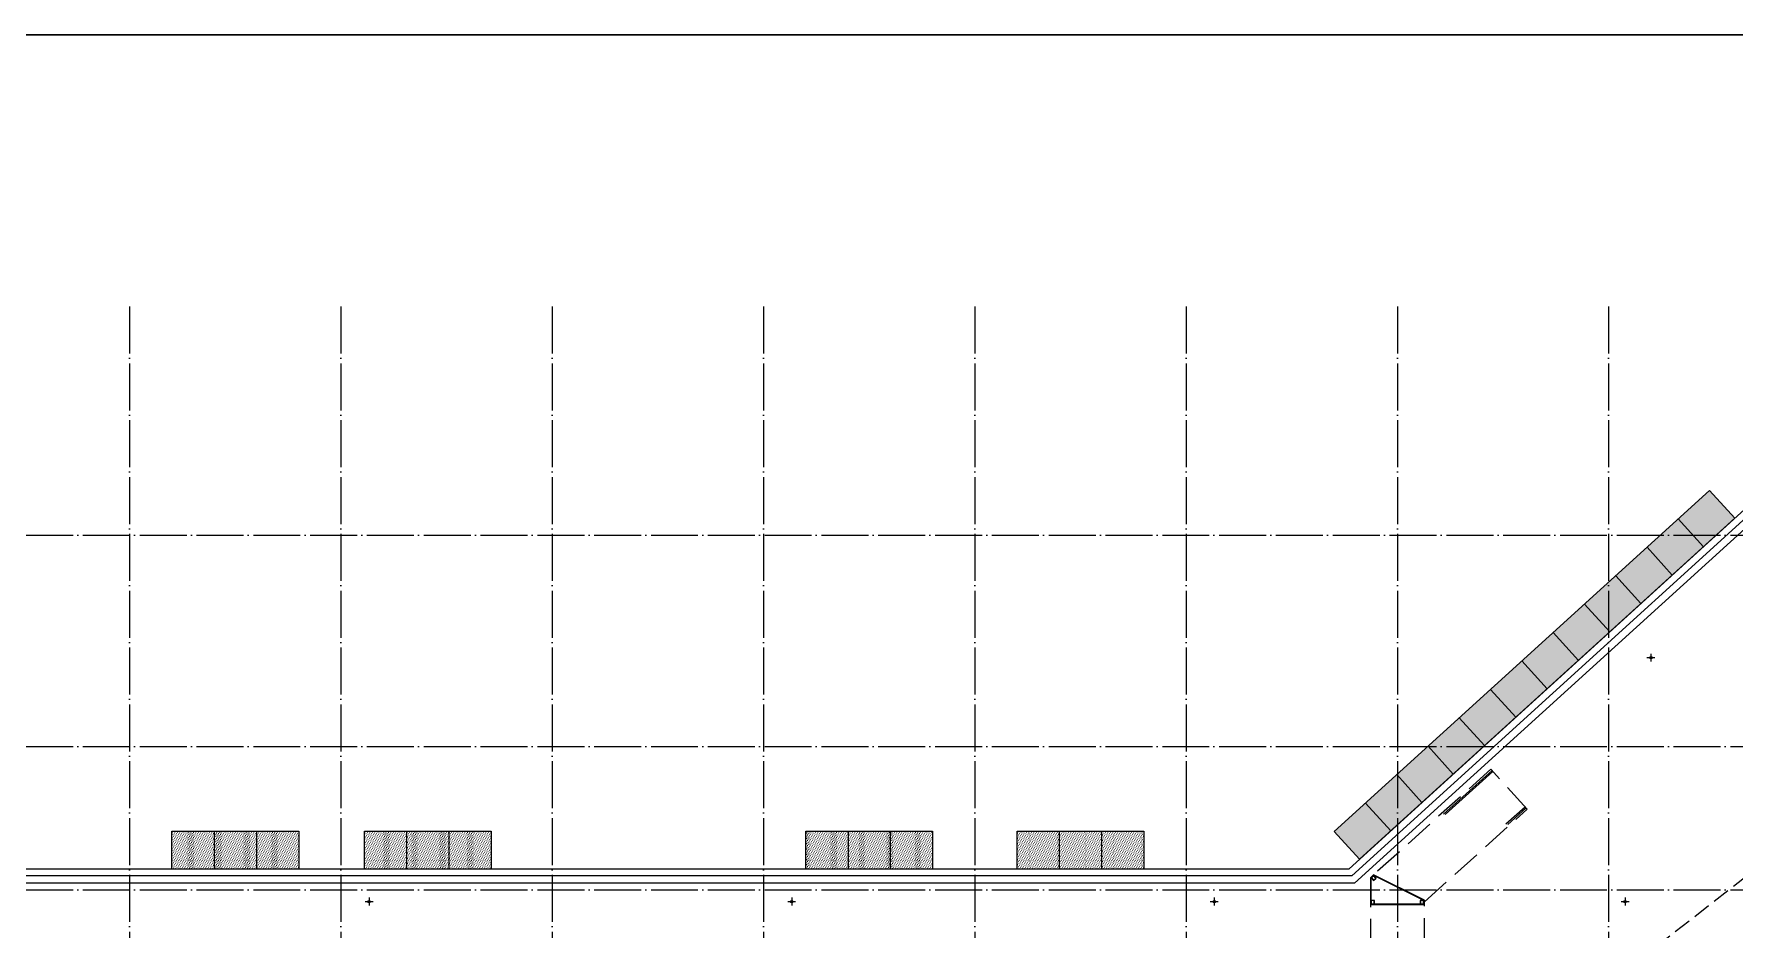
# Model space of a CAD drawing. Extents: x -288892 to 250096, y -100054 to 404668.
# Drawn here: x 10327 to 82782, y 113091 to 151238 of the extents above; entities that cross this region are included whole.
import ezdxf
from ezdxf.xclip import XClip

# ---------------------------------------------------------------- set-up
doc = ezdxf.new("R2010")
doc.units = 0
doc.header["$LTSCALE"] = 1000
doc.header["$MEASUREMENT"] = 0
for name, pattern in [('104-14# 核心筒$0$DOTE', [2.42, 2, -0.2, 0.02, -0.2]), ('X-104 14#平面$0$109 3#平面$0$DASH', [0.35, 0.25, -0.1]), ('X-104 14#平面$0$DASH', [0.35, 0.25, -0.1])]:
    doc.linetypes.add(name, pattern=pattern)
doc.layers.get('0').update_dxf_attribs({"linetype": 'CONTINUOUS'})
for name, color, linetype in [('104-14# 核心筒$0$A_AXIS-轴线', 36, '104-14# 核心筒$0$DOTE'), ('X-104 14#平面$0$A-C_玻璃幕墙', 140, 'CONTINUOUS'), ('X-104 14#平面$0$A-E_栏杆', 232, 'CONTINUOUS'), ('X-104 14#平面$0$A-O_分水线', 127, 'CONTINUOUS'), ('X-104 14#平面$0$A-O_屋面', 201, 'CONTINUOUS'), ('X-104 14#平面$0$A-SUR_吊顶', 40, 'CONTINUOUS'), ('X-104 14#平面$0$A-SUR_看线', 231, 'CONTINUOUS'), ('X-104 14#平面$0$EH_玻璃', 156, 'CONTINUOUS'), ('X-104 14#平面$0$S0-柱', 2, 'CONTINUOUS')]:
    doc.layers.add(name, color=color, linetype=linetype)
doc.layers.add('X-104 14#平面$0$04-不打印_辅助线', color=165, linetype='CONTINUOUS', plot=False)
doc.layers.get('X-104 14#平面$0$A-O_分水线').off()
pattern_1 = [(45, (0, 0), (-28.0633, 84.1899), [0, -79.375])]

# ---------------------------------------------------------------- blocks, each defined once
blk = doc.blocks.new('图框-A1+1-4')
at = {"const_width": 0.5}
blk.add_lwpolyline([(976, 584), (25, 584), (25, 10), (976, 10)], close=True, dxfattribs=at)
blk = doc.blocks.new('104-14# 核心筒')
at = {"layer": '104-14# 核心筒$0$A_AXIS-轴线'}
for p, q in [((14400, 139634), (14400, 80555)), ((23400, 139634), (23400, 80555)), ((32400, 139634), (32400, 80555)), ((41400, 139634), (41400, 80555)), ((50400, 139634), (50400, 80555)), ((59400, 139634), (59400, 80555)), ((68400, 139634), (68400, 80555)), ((77400, 139634), (77400, 80555)), ((-9370, 129900), (120260, 129900)), ((-9370, 120900), (120260, 120900)), ((-9370, 114800), (120260, 114800))]:
    blk.add_line(p, q, dxfattribs=at)
blk = doc.blocks.new('X-104 14#平面$0$ydl')
h = blk.add_hatch()
h.set_pattern_fill('ANSI31', color=8, scale=30, angle=45)
h.set_pattern_definition([(90, (0, 0), (-47.625, 1e-14), [])])
edge = h.paths.add_edge_path()
edge.add_arc((0, 0), 138, 0, 360)
for radius in [168, 138]:
    blk.add_circle((0, 0), radius)
at = {"layer": 'X-104 14#平面$0$04-不打印_辅助线'}
for p, q in [((-168, 0), (168, 0)), ((0, 168), (0, -168))]:
    blk.add_line(p, q, dxfattribs=at)
blk = doc.blocks.new('X-104 14#平面$0$d3d3d3')
for centre in [(-36698, 35585), (-91300, 25200), (-73300, 25200), (-37800, 25200)]:
    blk.add_circle(centre, 50)
at = {"layer": 'X-104 14#平面$0$A-O_分水线'}
for p in [(-36698, 35585), (-91300, 25200), (-73300, 25200), (-37800, 25200)]:
    blk.add_blockref('X-104 14#平面$0$ydl', p, dxfattribs=at)
blk = doc.blocks.new('X-104 14#平面')
at = {"layer": 'X-104 14#平面$0$EH_玻璃'}
h = blk.add_hatch(dxfattribs=at)
h.set_pattern_fill('DOTS', color=256, scale=50, angle=45)
h.set_pattern_definition(pattern_1)
h.paths.add_polyline_path([(66783, 116102), (82776, 130620), (81701, 131804), (65708, 117286)])
h = blk.add_hatch(dxfattribs=at)
h.set_pattern_fill('DOTS', color=256, scale=50, angle=45)
h.set_pattern_definition(pattern_1)
h.paths.add_polyline_path([(21602, 117300), (16200, 117300), (16200, 115700), (21602, 115700)])
h = blk.add_hatch(dxfattribs=at)
h.set_pattern_fill('DOTS', color=256, scale=50, angle=45)
h.set_pattern_definition(pattern_1)
h.paths.add_polyline_path([(29802, 117300), (24400, 117300), (24400, 115700), (29802, 115700)])
h = blk.add_hatch(dxfattribs=at)
h.set_pattern_fill('DOTS', color=256, scale=50, angle=45)
h.set_pattern_definition(pattern_1)
h.paths.add_polyline_path([(48602, 117300), (43200, 117300), (43200, 115700), (48602, 115700)])
h = blk.add_hatch(dxfattribs=at)
h.set_pattern_fill('DOTS', color=256, scale=50, angle=45)
h.set_pattern_definition(pattern_1)
h.paths.add_polyline_path([(57602, 117300), (52200, 117300), (52200, 115700), (57602, 115700)])
blk.add_lwpolyline([(67395, 115409), (67275, 115301)])
blk.add_circle((60600, 114300), 50)
at = {"layer": 'X-104 14#平面$0$04-不打印_辅助线'}
blk.add_lwpolyline([(95250, 109400), (95250, 114400), (95050, 114400), (95050, 115200), (95304, 115200), (96797, 120568), (96605, 120622), (96819, 121393), (85624, 124507), (87140, 129956), (83582, 130946), (66456, 115400), (609, 115400), (8, 112572), (4215, 111678), (1410, 98484), (6940, 97309), (8660, 105400), (8600, 105400), (8600, 106200), (14200, 106200), (14200, 110600), (86750, 110600), (86750, 109400)], close=True, dxfattribs=at)
at = {"layer": 'X-104 14#平面$0$A-C_玻璃幕墙'}
for p, q in [((80368, 130595), (81443, 129410)), ((79035, 129385), (80111, 128200)), ((77703, 128175), (78778, 126990)), ((76370, 126965), (77445, 125780)), ((75037, 125755), (76112, 124571)), ((73704, 124545), (74780, 123361)), ((72371, 123336), (73447, 122151)), ((71039, 122126), (72114, 120941)), ((69706, 120916), (70781, 119731)), ((68373, 119706), (69449, 118521)), ((68373, 119706), (69449, 118521)), ((67040, 118496), (68116, 117311)), ((18000, 117300), (18000, 115700)), ((19800, 117300), (19800, 115700)), ((26200, 117300), (26200, 115700)), ((28000, 117300), (28000, 115700)), ((45000, 117300), (45000, 115700)), ((46800, 117300), (46800, 115700)), ((54000, 117300), (54000, 115700)), ((55800, 117300), (55800, 115700)), ((16200, 115700), (21600, 115700)), ((24400, 115700), (29800, 115700)), ((43200, 115700), (48600, 115700)), ((52200, 115700), (57600, 115700))]:
    blk.add_line(p, q, dxfattribs=at)
blk.add_lwpolyline([(66783, 116102), (82776, 130620), (81701, 131804), (65708, 117286)], close=True, dxfattribs=at)
for points in [[(16200, 115700), (16200, 117300), (21600, 117300), (21600, 115700)], [(24400, 115700), (24400, 117300), (29800, 117300), (29800, 115700)], [(43200, 115700), (43200, 117300), (48600, 117300), (48600, 115700)], [(52200, 115700), (52200, 117300), (57600, 117300), (57600, 115700)]]:
    blk.add_lwpolyline(points, dxfattribs=at)
at = {"layer": 'X-104 14#平面$0$A-E_栏杆'}
for p, q in [((72433, 119885), (70366, 118023)), ((72474, 119840), (70442, 118011)), ((72474, 119840), (72433, 119885)), ((73839, 118324), (73028, 117594)), ((73879, 118280), (73104, 117582)), ((73879, 118280), (73839, 118324))]:
    blk.add_line(p, q, dxfattribs=at)
at = {"layer": 'X-104 14#平面$0$A-O_屋面', "ltscale": 5}
for points in [[(388, 112185), (-347, 112341), (367, 115700), (66341, 115700), (83503, 131280), (87317, 130219), (85640, 124191)], [(86766, 129728), (83667, 130591), (66580, 115080), (869, 115080), (388, 112819), (517, 112791), (388, 112185)]]:
    blk.add_lwpolyline(points, dxfattribs=at)
at = {"layer": 'X-104 14#平面$0$A-O_屋面', "linetype": 'X-104 14#平面$0$DASH', "ltscale": 5}
blk.add_lwpolyline([(73926, 118228), (72387, 119937), (67250, 115312), (67250, 110600), (69550, 110600), (69550, 114288)], close=True, dxfattribs=at)
at = {"layer": 'X-104 14#平面$0$A-SUR_吊顶', "linetype": 'X-104 14#平面$0$109 3#平面$0$DASH', "ltscale": 3}
blk.add_lwpolyline([(95099, 118271), (89096, 119941), (77166, 110600)], dxfattribs=at)
at = {"layer": 'X-104 14#平面$0$A-SUR_看线'}
for points in [[(69550, 114175), (69550, 114365), (67391, 115439), (67250, 115312), (67250, 114175)], [(69525, 114200), (69525, 114350), (67395, 115409), (67275, 115301), (67275, 114200)]]:
    blk.add_lwpolyline(points, close=True, dxfattribs=at)
at = {"layer": 'X-104 14#平面$0$S0-柱'}
for points in [[(67283, 115308), (67384, 115197), (67495, 115297), (67395, 115409)], [(67292, 115308), (67384, 115205), (67487, 115298), (67394, 115400)], [(67275, 114200), (67425, 114200), (67425, 114350), (67275, 114350)], [(67281, 114206), (67419, 114206), (67419, 114344), (67281, 114344)], [(69375, 114200), (69525, 114200), (69525, 114350), (69375, 114350)], [(69381, 114206), (69519, 114206), (69519, 114344), (69381, 114344)]]:
    blk.add_lwpolyline(points, close=True, dxfattribs=at)
ref = blk.add_blockref('104-14# 核心筒', (0, 0))
XClip(ref).set_block_clipping_path([(-38664.3623821461, -25500), (139216.5485069363, 330900)])
at = {"xscale": 150, "yscale": 150, "zscale": 150}
blk.add_blockref('图框-A1+1-4', (-18433, 63600), dxfattribs=at)
blk.add_blockref('X-104 14#平面$0$d3d3d3', (115900, 89100))
at = {"layer": 'X-104 14#平面$0$A-O_分水线'}
blk.add_blockref('X-104 14#平面$0$ydl', (60600, 114300), dxfattribs=at)

msp = doc.modelspace()

# ---------------------------------------------------------------- block references
msp.add_blockref('X-104 14#平面', (0, 0))

doc.saveas('drawing.dxf')
